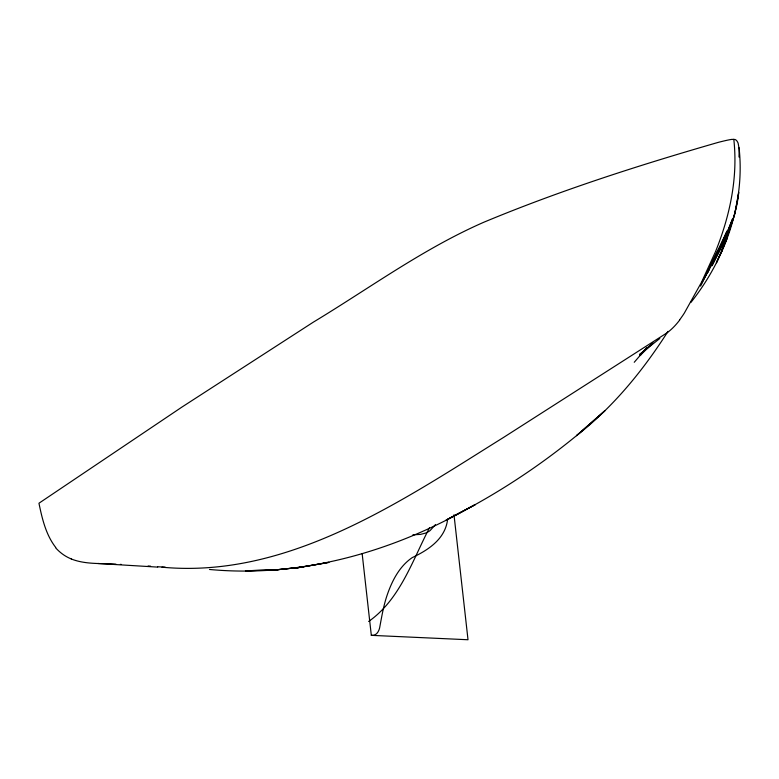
<?xml version="1.0" encoding="UTF-8"?>
<svg xmlns="http://www.w3.org/2000/svg" width="779" height="779" viewBox="0 0 779 779"><rect width="100%" height="100%" fill="white"/><g stroke="black" fill="none" stroke-linecap="round" stroke-linejoin="round"><path stroke-width="1.17" d="M739.008 157.037L739.164 148.925L738.132 143.278A119.041 33.215 -6.4 0 0 737.664 142.167L737.002 141.077A38.931 10.857 -6.4 0 0 736.301 140.288L736.145 140.162A13.525 3.778 -6.4 0 0 735.074 139.509L731.929 139.373A13.525 3.778 -6.4 0 0 729.115 139.84L728.608 139.938A38.931 10.857 -6.4 0 0 725.668 140.561L721.919 141.447A119.041 33.215 -6.4 0 0 718.257 142.372C639.004 165.216 560.159 190.436 483.973 222.171C423.367 248.647 369.645 288.123 313.314 322.165L182.062 406.989L38.95 503.234C42.154 518.658 45.883 534.813 55.757 547.501M447.584 519.603C445.169 539.068 428.314 549.964 412.208 557.628C399.812 566.09 392.499 579.946 387.621 593.764C383.862 604.251 381.963 615.244 379.948 626.16C379.402 630.639 376.705 636.19 371.32 635.343L362.157 553.645M690.856 302.495C725.142 259.349 745.211 203.202 739.067 147.815M727.05 238.647L716.407 262.766L721.967 250.546M429.492 527.773C412.49 560.325 400.046 599.557 368.633 621.467M700.574 286.107L718.063 250.419L707.381 272.845L717.157 253.788L727.099 230.964L711.373 263.915M717.8 251.013L725.171 237.634L732.659 218.665L721.734 246.008L711.899 265.805C724.09 242.61 736.223 218.899 738.716 192.432L734.578 214.819L721.705 251.179L730.108 228.461L721.734 246.008L714.869 257.245M701.519 283.322L708.89 270.196M709.922 266.408L725.171 237.634L721.734 246.008L716.437 254.081M435.442 524.618L430.135 530.538A27.148 22.669 57.4 0 1 425.607 533.07L420.563 534.394L412.899 534.813M668.012 331.377C643.016 370.58 613.365 406.862 576.587 435.607C542.632 463.408 506.038 488.005 467.419 508.862C389.383 552.895 299.379 577.843 209.473 569.468M679.629 319.935L682.54 315.807A186.259 88.348 -87.4 0 0 684.371 313.031L701.548 282.202L715.375 251.977A245.541 116.47 -87.4 0 0 718.735 243.311C726.476 222.463 732.036 200.7 734.071 178.518A94.493 44.822 -87.4 0 0 733.808 139.246M659.823 338.476L639.588 354.533L653.026 342.916L640.046 355.536L646.852 347.522M640.046 355.536L647.018 347.444M634.242 362.284L647.057 347.405M157.631 566.761L165.167 567.161M71.298 559.001C85.486 564.6 101.066 563.159 115.974 564.171M371.32 635.343L468.013 639.744L454.001 514.802M120.394 564.366L121.29 564.415M157.709 567.112L97.959 563.49M148.107 565.982L150.571 566.167M161.974 567.19C288.405 578.982 401.526 501.053 503.74 437.311L667.106 332.789A121.543 57.646 -87.4 0 0 679.668 320.072M71.308 558.942A38.015 31.744 57.4 0 1 55.552 547.705M604.757 410.845L576.587 435.607L604.757 410.845M475.093 504.714L446.318 519.953L475.093 504.714M328.767 562.419L296.487 567.969L328.767 562.419M303.489 566.976L271.092 570.384L303.489 566.976M277.85 569.77L245.473 570.783L277.85 569.77"/></g></svg>
